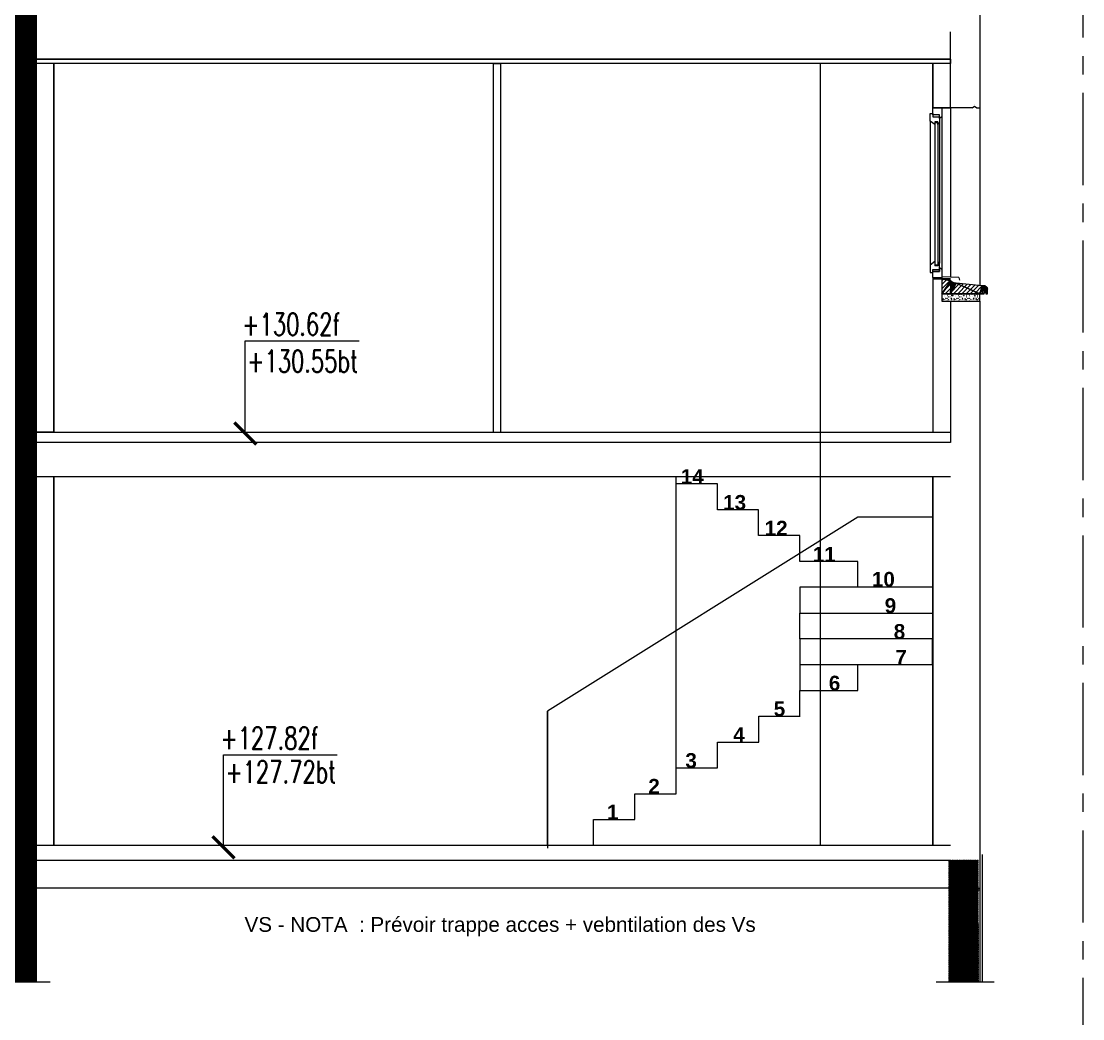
# Model space of a CAD drawing. Header units: metres. Extents: x -12536 to 12621, y -17191 to 9596.
# Drawn here: x -3541 to -2821, y 2138 to 2814 of the extents above; entities that cross this region are included whole.
import ezdxf
from ezdxf.enums import TextEntityAlignment as Align
from ezdxf.lldxf.tags import DXFTag

# ---------------------------------------------------------------- set-up
doc = ezdxf.new("R2010")
doc.units = ezdxf.units.M
doc.header["$MEASUREMENT"] = 0
doc.header["$PDMODE"] = 2
doc.header["$PDSIZE"] = 0.25
doc.linetypes.add('2007-10_08_CENTER', pattern=[100, 62.5, -12.5, 12.5, -12.5])
doc.linetypes.add('AXES', pattern=[2, 1.25, -0.25, 0.25, -0.25])
for name, color, linetype, lineweight in [('B-AXE', 1, 'AXES', 13), ('B-COT', 1, 'Continuous', 18), ('B-HAC', 8, 'Continuous', 9), ('B-TEXT-NIVEAU', 3, 'Continuous', 20)]:
    doc.layers.add(name, color=color, linetype=linetype, lineweight=lineweight)
for name, color, linetype in [('B-HATCH-RELEVE', 7, 'Continuous'), ('Calque commun', 7, 'Continuous'), ('Cotations', 7, 'Continuous')]:
    doc.layers.add(name, color=color, linetype=linetype)
doc.styles.add('Arial2', font='', dxfattribs={"height": 0.1})
doc.styles.add('Arial3', font='arial.ttf', dxfattribs={"height": 0.1})
doc.styles.add('TEXTE', font='arial.ttf', dxfattribs={"width": 0.7})
doc.styles.add('TEXTE100', font='romans.shx', dxfattribs={"width": 0.7, "height": 0.3})
doc.styles.get('Arial2').set_extended_font_data('Arial', bold=True)
tags = doc.linetypes.add('HIDDEN', pattern=[0.375, 0.25, -0.125]).pattern_tags.tags
tags[6:7] = [DXFTag(74, 4), DXFTag(75, 0), DXFTag(340, '0'), DXFTag(46, 1.0), DXFTag(50, 0.0), DXFTag(44, 0.0), DXFTag(45, 0.0)]
tags[4:5] = [DXFTag(74, 4), DXFTag(75, 0), DXFTag(340, '0'), DXFTag(46, 1.0), DXFTag(50, 0.0), DXFTag(44, 0.0), DXFTag(45, 0.0)]
tags = doc.linetypes.add('HIDDENX2', pattern=[0.75, 0.5, -0.25]).pattern_tags.tags
tags[6:7] = [DXFTag(74, 4), DXFTag(75, 0), DXFTag(340, '0'), DXFTag(46, 1.0), DXFTag(50, 0.0), DXFTag(44, 0.0), DXFTag(45, 0.0)]
tags[4:5] = [DXFTag(74, 4), DXFTag(75, 0), DXFTag(340, '0'), DXFTag(46, 1.0), DXFTag(50, 0.0), DXFTag(44, 0.0), DXFTag(45, 0.0)]
doc.dimstyles.new('COT 50', dxfattribs={"dimscale": 0.05, "dimtxt": 250, "dimasz": 150, "dimexe": 1, "dimexo": 2, "dimgap": 30, "dimtad": 1, "dimdec": 1, "dimrnd": 0.5, "dimzin": 12, "dimdsep": 46, "dimtxsty": 'TEXTE', "dimblk1": 'ARCHTICK', "dimblk2": 'ARCHTICK', "dimsah": 1, "dimcen": 0, "dimdle": 1.5, "dimclrd": 1, "dimclre": 1, "dimclrt": 3, "dimadec": 0, "dimazin": 0, "dimtfac": 1, "dimtdec": 1, "dimtmove": 0, "dimatfit": 3, "dimldrblk": 'ARCHTICK', "dimfxl": 1, "dimtolj": 1, "dimtzin": 0, "dimarcsym": 0})
doc.dimstyles.new('DIM18', dxfattribs={"dimtxt": 0.1, "dimasz": 0.025, "dimexe": 0.1, "dimexo": 0, "dimgap": 5e-05, "dimtad": 1, "dimzin": 1, "dimdsep": 46, "dimtxsty": 'Arial3', "dimblk": 'ORIGIN', "dimcen": 0.09, "dimdle": 0.1, "dimadec": 0, "dimazin": 0, "dimtfac": 1, "dimtdec": 4, "dimtix": 1, "dimtofl": 0, "dimtmove": 0, "dimatfit": 3, "dimfxl": 0.1, "dimfxlon": 1, "dimfrac": 2, "dimtolj": 1, "dimtzin": 0, "dimarcsym": 2})

# ---------------------------------------------------------------- blocks, each defined once
blk = doc.blocks.new('_ORIGIN')
at = {"color": 0, "linetype": 'ByBlock', "lineweight": -2}
blk.add_line((0, 0), (-1, 0), dxfattribs=at)
blk.add_circle((0, 0), 0.5, dxfattribs=at)
blk = doc.blocks.new('*D799')
at = {"layer": 'Cotations', "color": 0, "linetype": 'ByBlock', "lineweight": -2, "transparency": 16777216}
for p, q in [((-2999.03, 2640.36), (-2999.23, 2640.36)), ((-2999.13, 2535.39), (-2999.13, 2640.34)), ((-2999.03, 2535.36), (-2999.23, 2535.36))]:
    blk.add_line(p, q, dxfattribs=at)
at = {"layer": 'Defpoints', "color": 0, "linetype": 'Continuous', "transparency": 16777216}
for p in [(-2999.13, 2640.36), (-2985.16, 2640.36), (-2985.16, 2535.36)]:
    blk.add_point(p, dxfattribs=at)
at = {"layer": 'Cotations', "color": 0, "linetype": 'Continuous', "lineweight": -2, "transparency": 16777216, "xscale": 0.02500000037252903, "yscale": 0.02500000037252903, "zscale": 0.02500000037252903}
for p, rotation in [((-2999.13, 2640.36), 90), ((-2999.13, 2535.36), 270)]:
    blk.add_blockref('_ORIGIN', p, dxfattribs=dict(at, rotation=rotation))
at = {"layer": 'Cotations', "color": 7, "linetype": 'Continuous', "lineweight": 5, "transparency": 16777216, "insert": (-2999.13, 2587.86), "char_height": 0.1, "attachment_point": 8, "rotation": 90, "line_spacing_factor": 0.776067, "style": 'Arial3'}
blk.add_mtext('\\A1;105.00', dxfattribs=at)
blk = doc.blocks.new('*D800')
at = {"layer": 'Cotations', "color": 0, "linetype": 'ByBlock', "lineweight": -2, "transparency": 16777216}
for p, q in [((-2999.03, 2755.36), (-2999.23, 2755.36)), ((-2999.13, 2640.39), (-2999.13, 2755.34)), ((-2999.03, 2640.36), (-2999.23, 2640.36))]:
    blk.add_line(p, q, dxfattribs=at)
at = {"layer": 'Defpoints', "color": 0, "linetype": 'Continuous', "transparency": 16777216}
for p in [(-2999.13, 2755.36), (-2985.16, 2755.36), (-2985.16, 2640.36)]:
    blk.add_point(p, dxfattribs=at)
at = {"layer": 'Cotations', "color": 0, "linetype": 'Continuous', "lineweight": -2, "transparency": 16777216, "xscale": 0.02500000037252903, "yscale": 0.02500000037252903, "zscale": 0.02500000037252903}
for p, rotation in [((-2999.13, 2755.36), 90), ((-2999.13, 2640.36), 270)]:
    blk.add_blockref('_ORIGIN', p, dxfattribs=dict(at, rotation=rotation))
at = {"layer": 'Cotations', "color": 7, "linetype": 'Continuous', "lineweight": 5, "transparency": 16777216, "insert": (-2999.13, 2697.86), "char_height": 0.1, "attachment_point": 8, "rotation": 90, "line_spacing_factor": 0.776067, "style": 'Arial3'}
blk.add_mtext('\\A1;115.00', dxfattribs=at)
blk = doc.blocks.new('*D802')
at = {"layer": 'Cotations', "color": 0, "linetype": 'ByBlock', "lineweight": -2, "transparency": 16777216}
for p, q in [((-2999.03, 2785.36), (-2999.23, 2785.36)), ((-2999.13, 2755.39), (-2999.13, 2785.34)), ((-2999.03, 2755.36), (-2999.23, 2755.36))]:
    blk.add_line(p, q, dxfattribs=at)
at = {"layer": 'Defpoints', "color": 0, "linetype": 'Continuous', "transparency": 16777216}
for p in [(-2999.13, 2785.36), (-2985.16, 2785.36), (-2985.16, 2755.36)]:
    blk.add_point(p, dxfattribs=at)
at = {"layer": 'Cotations', "color": 0, "linetype": 'Continuous', "lineweight": -2, "transparency": 16777216, "xscale": 0.02500000037252903, "yscale": 0.02500000037252903, "zscale": 0.02500000037252903}
for p, rotation in [((-2999.13, 2785.36), 90), ((-2999.13, 2755.36), 270)]:
    blk.add_blockref('_ORIGIN', p, dxfattribs=dict(at, rotation=rotation))
at = {"layer": 'Cotations', "color": 7, "linetype": 'Continuous', "lineweight": 5, "transparency": 16777216, "insert": (-2999.13, 2770.36), "char_height": 0.1, "attachment_point": 8, "rotation": 90, "line_spacing_factor": 0.776067, "style": 'Arial3'}
blk.add_mtext('\\A1;30.00', dxfattribs=at)
blk = doc.blocks.new('*D803')
at = {"layer": 'Cotations', "color": 0, "linetype": 'ByBlock', "lineweight": -2, "transparency": 16777216}
for p, q in [((-2999.13, 2535.36), (-2999.23, 2535.36)), ((-2999.13, 2505.39), (-2999.13, 2535.34)), ((-2999.13, 2505.36), (-2999.23, 2505.36))]:
    blk.add_line(p, q, dxfattribs=at)
at = {"layer": 'Defpoints', "color": 0, "linetype": 'Continuous', "transparency": 16777216}
for p in [(-2999.13, 2535.36), (-2999.13, 2535.36), (-2999.13, 2505.36)]:
    blk.add_point(p, dxfattribs=at)
at = {"layer": 'Cotations', "color": 0, "linetype": 'Continuous', "lineweight": -2, "transparency": 16777216, "xscale": 0.02500000037252903, "yscale": 0.02500000037252903, "zscale": 0.02500000037252903}
for p, rotation in [((-2999.13, 2535.36), 90), ((-2999.13, 2505.36), 270)]:
    blk.add_blockref('_ORIGIN', p, dxfattribs=dict(at, rotation=rotation))
at = {"layer": 'Cotations', "color": 7, "linetype": 'Continuous', "lineweight": 5, "transparency": 16777216, "insert": (-2999.13, 2520.36), "char_height": 0.1, "attachment_point": 8, "rotation": 90, "line_spacing_factor": 0.776067, "style": 'Arial3'}
blk.add_mtext('\\A1;30.00', dxfattribs=at)
blk = doc.blocks.new('*D801')
at = {"layer": 'Cotations', "color": 0, "linetype": 'ByBlock', "lineweight": -2, "transparency": 16777216}
for p, q in [((-2999.13, 2505.36), (-2999.23, 2505.36)), ((-2999.13, 2255.39), (-2999.13, 2505.34)), ((-2999.13, 2255.36), (-2999.23, 2255.36))]:
    blk.add_line(p, q, dxfattribs=at)
at = {"layer": 'Defpoints', "color": 0, "linetype": 'Continuous', "transparency": 16777216}
for p in [(-2999.13, 2505.36), (-2999.13, 2505.36), (-2999.13, 2255.36)]:
    blk.add_point(p, dxfattribs=at)
at = {"layer": 'Cotations', "color": 0, "linetype": 'Continuous', "lineweight": -2, "transparency": 16777216, "xscale": 0.02500000037252903, "yscale": 0.02500000037252903, "zscale": 0.02500000037252903}
for p, rotation in [((-2999.13, 2505.36), 90), ((-2999.13, 2255.36), 270)]:
    blk.add_blockref('_ORIGIN', p, dxfattribs=dict(at, rotation=rotation))
at = {"layer": 'Cotations', "color": 7, "linetype": 'Continuous', "lineweight": 5, "transparency": 16777216, "insert": (-2999.13, 2380.36), "char_height": 0.1, "attachment_point": 8, "rotation": 90, "line_spacing_factor": 0.776067, "style": 'Arial3'}
blk.add_mtext('\\A1;250.00', dxfattribs=at)
blk = doc.blocks.new('hatch3')
at = {"layer": 'Calque commun', "color": 7, "linetype": 'Continuous', "lineweight": 5}
for p, q in [((25.7529, -32.6721), (25.7426, -32.6824)), ((25.7812, -32.6721), (25.7426, -32.7107)), ((25.8012, -32.6804), (25.7426, -32.739)), ((25.8156, -32.6943), (25.7426, -32.7673)), ((25.8372, -32.701), (25.766, -32.7721)), ((25.8633, -32.7032), (25.7943, -32.7721)), ((25.889, -32.7057), (25.8226, -32.7721)), ((25.9147, -32.7083), (25.8509, -32.7721)), ((25.9404, -32.7109), (25.8792, -32.7721)), ((25.9662, -32.7134), (25.9075, -32.7721)), ((25.9919, -32.716), (25.9357, -32.7721)), ((26.0176, -32.7185), (25.964, -32.7721)), ((26.0416, -32.7228), (25.9923, -32.7721)), ((26.0526, -32.7401), (26.0206, -32.7721)), ((26.0526, -32.7684), (26.0489, -32.7721))]:
    blk.add_line(p, q, dxfattribs=at)
at = {"layer": 'Calque commun', "color": 7, "linetype": 'Continuous', "lineweight": 20}
mesh = blk.add_polyface(dxfattribs=at)
corners = [(26.0401, -32.7656), (26.0412, -32.7666), (26.0526, -32.7392), (26.0526, -32.7721), (26.0426, -32.7692), (26.0428, -32.7706), (26.0161, -32.7721), (26.032, -32.7666), (26.0331, -32.7656), (26.0426, -32.7721), (25.8002, -32.6789), (25.7983, -32.6756), (25.7426, -32.6721), (26.0161, -32.7184), (26.0011, -32.7721), (26.0358, -32.7645), (26.0373, -32.7645), (25.8414, -32.701), (25.8377, -32.701), (25.8011, -32.7721), (26.0408, -32.7223), (26.0388, -32.7214), (26.0369, -32.7206), (26.0515, -32.7351), (26.0522, -32.7371), (25.8046, -32.685), (25.8023, -32.682), (26.0348, -32.72), (26.0327, -32.7196), (26.0306, -32.7193), (26.0421, -32.7678), (25.7426, -32.7721), (25.813, -32.6926), (25.81, -32.6903), (26.0443, -32.7247), (26.0426, -32.7234), (26.0473, -32.7277), (26.0486, -32.7294), (26.0497, -32.7312), (25.8161, -32.6946), (26.0344, -32.7649), (26.0388, -32.7649), (25.8229, -32.6979), (25.8195, -32.6964), (25.7968, -32.6721), (26.0311, -32.7678), (26.0459, -32.7262), (26.0304, -32.7706), (26.0306, -32.7692), (25.8339, -32.7007), (25.8072, -32.6877), (25.8302, -32.7001), (25.8265, -32.6991), (26.0306, -32.7721), (26.0507, -32.7331)]
mesh.append_faces([[corners[k] for k in face] for face in [(34, 36, 46), (38, 23, 54)]], dxfattribs={"vtx0": -1, "color": 7})
mesh.append_faces([[corners[k] for k in face] for face in [(6, 13, 14), (23, 15, 24), (31, 25, 12), (36, 15, 37), (19, 50, 31), (27, 40, 22), (20, 40, 35)]], dxfattribs={"vtx0": -1, "vtx1": -1, "color": 7})
mesh.append_faces([[corners[k] for k in face] for face in [(38, 15, 23), (34, 15, 36), (6, 8, 13), (27, 29, 40), (20, 22, 40)]], dxfattribs={"vtx0": -1, "vtx1": -1, "vtx2": -1, "color": 7})
mesh.append_faces([[corners[k] for k in face] for face in [(3, 4, 5), (6, 7, 8), (2, 15, 16), (3, 30, 4), (3, 1, 30), (35, 40, 15), (6, 45, 7), (6, 48, 45), (31, 50, 25), (19, 51, 52), (14, 13, 17)]], dxfattribs={"vtx0": -1, "vtx2": -1, "color": 7})
mesh.append_faces([[corners[k] for k in face] for face in [(53, 47, 6)]], dxfattribs={"vtx1": -1, "color": 7})
mesh.append_faces([[corners[k] for k in face] for face in [(0, 1, 2), (10, 11, 12), (17, 18, 19), (25, 26, 12), (32, 33, 19), (34, 35, 15), (39, 32, 19), (41, 0, 2), (26, 10, 12), (16, 41, 2), (42, 43, 19), (2, 24, 15), (43, 39, 19), (47, 48, 6), (18, 49, 19), (3, 2, 1), (49, 51, 19), (19, 14, 17), (38, 37, 15), (52, 42, 19), (29, 13, 8), (8, 40, 29), (33, 50, 19)]], dxfattribs={"vtx1": -1, "vtx2": -1, "color": 7})
mesh.append_faces([[corners[k] for k in face] for face in [(5, 9, 3), (20, 21, 22), (27, 28, 29), (11, 44, 12)]], dxfattribs={"vtx2": -1, "color": 7})
blk = doc.blocks.new('Block58384')
at = {"layer": 'Calque commun', "color": 7, "linetype": 'Continuous', "lineweight": 5}
for p, q in [((25.7435, -32.783), (25.7426, -32.783)), ((25.7426, -32.7862), (25.7435, -32.7862)), ((25.7432, -32.794), (25.7426, -32.7934)), ((25.7426, -32.7946), (25.7432, -32.794)), ((25.7445, -32.7846), (25.7435, -32.783)), ((25.7435, -32.7862), (25.7445, -32.7846)), ((25.7501, -32.8127), (25.751, -32.8111)), ((25.751, -32.8144), (25.7501, -32.8127)), ((25.751, -32.8111), (25.7529, -32.8111)), ((25.7529, -32.8144), (25.751, -32.8144)), ((25.7514, -32.7752), (25.752, -32.7746)), ((25.752, -32.7759), (25.7514, -32.7752)), ((25.7514, -32.8034), (25.752, -32.8027)), ((25.752, -32.804), (25.7514, -32.8034)), ((25.752, -32.7746), (25.7526, -32.7752)), ((25.7526, -32.7752), (25.752, -32.7759)), ((25.752, -32.8027), (25.7526, -32.8034)), ((25.7526, -32.8034), (25.752, -32.804)), ((25.7529, -32.8111), (25.7539, -32.8127)), ((25.7539, -32.8127), (25.7529, -32.8144)), ((25.7607, -32.7846), (25.7614, -32.784)), ((25.7614, -32.7852), (25.7607, -32.7846)), ((25.7607, -32.794), (25.7614, -32.7934)), ((25.7614, -32.7946), (25.7607, -32.794)), ((25.7607, -32.8127), (25.7614, -32.8121)), ((25.7614, -32.8134), (25.7607, -32.8127)), ((25.7607, -32.8221), (25.7614, -32.8215)), ((25.7614, -32.784), (25.762, -32.7846)), ((25.762, -32.7846), (25.7614, -32.7852)), ((25.7614, -32.7934), (25.762, -32.794)), ((25.762, -32.794), (25.7614, -32.7946)), ((25.7614, -32.8121), (25.762, -32.8127)), ((25.762, -32.8127), (25.7614, -32.8134)), ((25.7614, -32.8215), (25.762, -32.8221)), ((25.7689, -32.8034), (25.7698, -32.8018)), ((25.7698, -32.805), (25.7689, -32.8034)), ((25.7698, -32.8018), (25.7717, -32.8018)), ((25.7717, -32.805), (25.7698, -32.805)), ((25.7701, -32.7752), (25.7707, -32.7746)), ((25.7707, -32.7759), (25.7701, -32.7752)), ((25.7707, -32.7746), (25.7714, -32.7752)), ((25.7714, -32.7752), (25.7707, -32.7759)), ((25.7717, -32.8018), (25.7726, -32.8034)), ((25.7726, -32.8034), (25.7717, -32.805)), ((25.7782, -32.8221), (25.7792, -32.8205)), ((25.7792, -32.8205), (25.781, -32.8205)), ((25.7795, -32.7846), (25.7801, -32.784)), ((25.7801, -32.7852), (25.7795, -32.7846)), ((25.7795, -32.8034), (25.7801, -32.8027)), ((25.7801, -32.804), (25.7795, -32.8034)), ((25.7801, -32.784), (25.7807, -32.7846)), ((25.7807, -32.7846), (25.7801, -32.7852)), ((25.7801, -32.8027), (25.7807, -32.8034)), ((25.7807, -32.8034), (25.7801, -32.804)), ((25.781, -32.8205), (25.782, -32.8221)), ((25.7888, -32.7752), (25.7895, -32.7746)), ((25.7895, -32.7759), (25.7888, -32.7752)), ((25.7888, -32.794), (25.7895, -32.7934)), ((25.7895, -32.7946), (25.7888, -32.794)), ((25.7888, -32.8127), (25.7895, -32.8121)), ((25.7895, -32.8134), (25.7888, -32.8127)), ((25.7895, -32.7746), (25.7901, -32.7752)), ((25.7901, -32.7752), (25.7895, -32.7759)), ((25.7895, -32.7934), (25.7901, -32.794)), ((25.7901, -32.794), (25.7895, -32.7946)), ((25.7895, -32.8121), (25.7901, -32.8127)), ((25.7901, -32.8127), (25.7895, -32.8134)), ((25.797, -32.7752), (25.7979, -32.7736)), ((25.7979, -32.7769), (25.797, -32.7752)), ((25.7979, -32.7736), (25.7998, -32.7736)), ((25.7998, -32.7769), (25.7979, -32.7769)), ((25.7982, -32.794), (25.7989, -32.7934)), ((25.7989, -32.7946), (25.7982, -32.794)), ((25.7989, -32.7934), (25.7995, -32.794)), ((25.7995, -32.794), (25.7989, -32.7946)), ((25.7998, -32.7736), (25.8007, -32.7752)), ((25.8007, -32.7752), (25.7998, -32.7769)), ((25.8064, -32.8034), (25.8073, -32.8018)), ((25.8073, -32.805), (25.8064, -32.8034)), ((25.8073, -32.8018), (25.8092, -32.8018)), ((25.8092, -32.805), (25.8073, -32.805)), ((25.8076, -32.7846), (25.8082, -32.784)), ((25.8082, -32.7852), (25.8076, -32.7846)), ((25.8076, -32.8127), (25.8082, -32.8121)), ((25.8082, -32.8134), (25.8076, -32.8127)), ((25.8082, -32.784), (25.8089, -32.7846)), ((25.8089, -32.7846), (25.8082, -32.7852)), ((25.8082, -32.8121), (25.8089, -32.8127)), ((25.8089, -32.8127), (25.8082, -32.8134)), ((25.8092, -32.8018), (25.8101, -32.8034)), ((25.8101, -32.8034), (25.8092, -32.805)), ((25.8157, -32.7846), (25.8167, -32.783)), ((25.8167, -32.7862), (25.8157, -32.7846)), ((25.8167, -32.783), (25.8176, -32.783)), ((25.8176, -32.7862), (25.8167, -32.7862)), ((25.817, -32.794), (25.8176, -32.7934)), ((25.8176, -32.7946), (25.817, -32.794)), ((25.8185, -32.783), (25.8176, -32.783)), ((25.8176, -32.7862), (25.8185, -32.7862)), ((25.8182, -32.794), (25.8176, -32.7934)), ((25.8176, -32.7946), (25.8182, -32.794)), ((25.8195, -32.7846), (25.8185, -32.783)), ((25.8185, -32.7862), (25.8195, -32.7846)), ((25.8251, -32.8127), (25.826, -32.8111)), ((25.826, -32.8144), (25.8251, -32.8127)), ((25.826, -32.8111), (25.8279, -32.8111)), ((25.8279, -32.8144), (25.826, -32.8144)), ((25.8264, -32.7752), (25.827, -32.7746)), ((25.827, -32.7759), (25.8264, -32.7752)), ((25.8264, -32.8034), (25.827, -32.8027)), ((25.827, -32.804), (25.8264, -32.8034)), ((25.827, -32.7746), (25.8276, -32.7752)), ((25.8276, -32.7752), (25.827, -32.7759)), ((25.827, -32.8027), (25.8276, -32.8034)), ((25.8276, -32.8034), (25.827, -32.804)), ((25.8279, -32.8111), (25.8289, -32.8127)), ((25.8289, -32.8127), (25.8279, -32.8144)), ((25.8357, -32.7846), (25.8363, -32.784)), ((25.8363, -32.7852), (25.8357, -32.7846)), ((25.8357, -32.794), (25.8363, -32.7934)), ((25.8363, -32.7946), (25.8357, -32.794)), ((25.8357, -32.8127), (25.8363, -32.8121)), ((25.8363, -32.8134), (25.8357, -32.8127)), ((25.8357, -32.8221), (25.8363, -32.8215)), ((25.8363, -32.784), (25.837, -32.7846)), ((25.837, -32.7846), (25.8363, -32.7852)), ((25.8363, -32.7934), (25.837, -32.794)), ((25.837, -32.794), (25.8363, -32.7946)), ((25.8363, -32.8121), (25.837, -32.8127)), ((25.837, -32.8127), (25.8363, -32.8134)), ((25.8363, -32.8215), (25.837, -32.8221)), ((25.8439, -32.8034), (25.8448, -32.8018)), ((25.8448, -32.805), (25.8439, -32.8034)), ((25.8448, -32.8018), (25.8467, -32.8018)), ((25.8467, -32.805), (25.8448, -32.805)), ((25.8451, -32.7752), (25.8457, -32.7746)), ((25.8457, -32.7759), (25.8451, -32.7752)), ((25.8457, -32.7746), (25.8464, -32.7752)), ((25.8464, -32.7752), (25.8457, -32.7759)), ((25.8467, -32.8018), (25.8476, -32.8034)), ((25.8476, -32.8034), (25.8467, -32.805)), ((25.8532, -32.8221), (25.8542, -32.8205)), ((25.8542, -32.8205), (25.856, -32.8205)), ((25.8545, -32.7846), (25.8551, -32.784)), ((25.8551, -32.7852), (25.8545, -32.7846)), ((25.8545, -32.8034), (25.8551, -32.8027)), ((25.8551, -32.804), (25.8545, -32.8034)), ((25.8551, -32.784), (25.8557, -32.7846)), ((25.8557, -32.7846), (25.8551, -32.7852)), ((25.8551, -32.8027), (25.8557, -32.8034)), ((25.8557, -32.8034), (25.8551, -32.804)), ((25.856, -32.8205), (25.857, -32.8221)), ((25.8639, -32.7752), (25.8645, -32.7746)), ((25.8645, -32.7759), (25.8639, -32.7752)), ((25.8639, -32.794), (25.8645, -32.7934)), ((25.8645, -32.7946), (25.8639, -32.794)), ((25.8639, -32.8127), (25.8645, -32.8121)), ((25.8645, -32.8134), (25.8639, -32.8127)), ((25.8645, -32.7746), (25.8651, -32.7752)), ((25.8651, -32.7752), (25.8645, -32.7759)), ((25.8645, -32.7934), (25.8651, -32.794)), ((25.8651, -32.794), (25.8645, -32.7946)), ((25.8645, -32.8121), (25.8651, -32.8127)), ((25.8651, -32.8127), (25.8645, -32.8134)), ((25.872, -32.7752), (25.8729, -32.7736)), ((25.8729, -32.7769), (25.872, -32.7752)), ((25.8729, -32.7736), (25.8748, -32.7736)), ((25.8748, -32.7769), (25.8729, -32.7769)), ((25.8732, -32.794), (25.8739, -32.7934)), ((25.8739, -32.7946), (25.8732, -32.794)), ((25.8739, -32.7934), (25.8745, -32.794)), ((25.8745, -32.794), (25.8739, -32.7946)), ((25.8748, -32.7736), (25.8757, -32.7752)), ((25.8757, -32.7752), (25.8748, -32.7769)), ((25.8813, -32.8034), (25.8823, -32.8018)), ((25.8823, -32.805), (25.8813, -32.8034)), ((25.8823, -32.8018), (25.8842, -32.8018)), ((25.8842, -32.805), (25.8823, -32.805)), ((25.8826, -32.7846), (25.8832, -32.784)), ((25.8832, -32.7852), (25.8826, -32.7846)), ((25.8826, -32.8127), (25.8832, -32.8121)), ((25.8832, -32.8134), (25.8826, -32.8127)), ((25.8832, -32.784), (25.8839, -32.7846)), ((25.8839, -32.7846), (25.8832, -32.7852)), ((25.8832, -32.8121), (25.8839, -32.8127)), ((25.8839, -32.8127), (25.8832, -32.8134)), ((25.8842, -32.8018), (25.8851, -32.8034)), ((25.8851, -32.8034), (25.8842, -32.805)), ((25.8907, -32.7846), (25.8917, -32.783)), ((25.8917, -32.7862), (25.8907, -32.7846)), ((25.8917, -32.783), (25.8926, -32.783)), ((25.8926, -32.7862), (25.8917, -32.7862)), ((25.892, -32.794), (25.8926, -32.7934)), ((25.8926, -32.7946), (25.892, -32.794)), ((25.8935, -32.783), (25.8926, -32.783)), ((25.8926, -32.7862), (25.8935, -32.7862)), ((25.8932, -32.794), (25.8926, -32.7934)), ((25.8926, -32.7946), (25.8932, -32.794)), ((25.8945, -32.7846), (25.8935, -32.783)), ((25.8935, -32.7862), (25.8945, -32.7846)), ((25.9001, -32.8127), (25.901, -32.8111)), ((25.901, -32.8144), (25.9001, -32.8127)), ((25.901, -32.8111), (25.9029, -32.8111)), ((25.9029, -32.8144), (25.901, -32.8144)), ((25.9014, -32.7752), (25.902, -32.7746)), ((25.902, -32.7759), (25.9014, -32.7752)), ((25.9014, -32.8034), (25.902, -32.8027)), ((25.902, -32.804), (25.9014, -32.8034)), ((25.902, -32.7746), (25.9026, -32.7752)), ((25.9026, -32.7752), (25.902, -32.7759)), ((25.902, -32.8027), (25.9026, -32.8034)), ((25.9026, -32.8034), (25.902, -32.804)), ((25.9029, -32.8111), (25.9039, -32.8127)), ((25.9039, -32.8127), (25.9029, -32.8144)), ((25.9107, -32.7846), (25.9114, -32.784)), ((25.9114, -32.7852), (25.9107, -32.7846)), ((25.9107, -32.794), (25.9114, -32.7934)), ((25.9114, -32.7946), (25.9107, -32.794)), ((25.9107, -32.8127), (25.9114, -32.8121)), ((25.9114, -32.8134), (25.9107, -32.8127)), ((25.9107, -32.8221), (25.9114, -32.8215)), ((25.9114, -32.784), (25.912, -32.7846)), ((25.912, -32.7846), (25.9114, -32.7852)), ((25.9114, -32.7934), (25.912, -32.794)), ((25.912, -32.794), (25.9114, -32.7946)), ((25.9114, -32.8121), (25.912, -32.8127)), ((25.912, -32.8127), (25.9114, -32.8134)), ((25.9114, -32.8215), (25.912, -32.8221)), ((25.9189, -32.8034), (25.9198, -32.8018)), ((25.9198, -32.805), (25.9189, -32.8034)), ((25.9198, -32.8018), (25.9217, -32.8018)), ((25.9217, -32.805), (25.9198, -32.805)), ((25.9201, -32.7752), (25.9207, -32.7746)), ((25.9207, -32.7759), (25.9201, -32.7752)), ((25.9207, -32.7746), (25.9214, -32.7752)), ((25.9214, -32.7752), (25.9207, -32.7759)), ((25.9217, -32.8018), (25.9226, -32.8034)), ((25.9226, -32.8034), (25.9217, -32.805)), ((25.9282, -32.8221), (25.9292, -32.8205)), ((25.9292, -32.8205), (25.931, -32.8205)), ((25.9295, -32.7846), (25.9301, -32.784)), ((25.9301, -32.7852), (25.9295, -32.7846)), ((25.9295, -32.8034), (25.9301, -32.8027)), ((25.9301, -32.804), (25.9295, -32.8034)), ((25.9301, -32.784), (25.9307, -32.7846)), ((25.9307, -32.7846), (25.9301, -32.7852)), ((25.9301, -32.8027), (25.9307, -32.8034)), ((25.9307, -32.8034), (25.9301, -32.804)), ((25.931, -32.8205), (25.932, -32.8221)), ((25.9389, -32.7752), (25.9395, -32.7746)), ((25.9395, -32.7759), (25.9389, -32.7752)), ((25.9389, -32.794), (25.9395, -32.7934)), ((25.9395, -32.7946), (25.9389, -32.794)), ((25.9389, -32.8127), (25.9395, -32.8121)), ((25.9395, -32.8134), (25.9389, -32.8127)), ((25.9395, -32.7746), (25.9401, -32.7752)), ((25.9401, -32.7752), (25.9395, -32.7759)), ((25.9395, -32.7934), (25.9401, -32.794)), ((25.9401, -32.794), (25.9395, -32.7946)), ((25.9395, -32.8121), (25.9401, -32.8127)), ((25.9401, -32.8127), (25.9395, -32.8134)), ((25.947, -32.7752), (25.9479, -32.7736)), ((25.9479, -32.7769), (25.947, -32.7752)), ((25.9479, -32.7736), (25.9498, -32.7736)), ((25.9498, -32.7769), (25.9479, -32.7769)), ((25.9482, -32.794), (25.9489, -32.7934)), ((25.9489, -32.7946), (25.9482, -32.794)), ((25.9489, -32.7934), (25.9495, -32.794)), ((25.9495, -32.794), (25.9489, -32.7946)), ((25.9498, -32.7736), (25.9507, -32.7752)), ((25.9507, -32.7752), (25.9498, -32.7769)), ((25.9564, -32.8034), (25.9573, -32.8018)), ((25.9573, -32.805), (25.9564, -32.8034)), ((25.9573, -32.8018), (25.9592, -32.8018)), ((25.9592, -32.805), (25.9573, -32.805)), ((25.9576, -32.7846), (25.9582, -32.784)), ((25.9582, -32.7852), (25.9576, -32.7846)), ((25.9576, -32.8127), (25.9582, -32.8121)), ((25.9582, -32.8134), (25.9576, -32.8127)), ((25.9582, -32.784), (25.9589, -32.7846)), ((25.9589, -32.7846), (25.9582, -32.7852)), ((25.9582, -32.8121), (25.9589, -32.8127)), ((25.9589, -32.8127), (25.9582, -32.8134)), ((25.9592, -32.8018), (25.9601, -32.8034)), ((25.9601, -32.8034), (25.9592, -32.805)), ((25.9657, -32.7846), (25.9667, -32.783)), ((25.9667, -32.7862), (25.9657, -32.7846)), ((25.9667, -32.783), (25.9676, -32.783)), ((25.9676, -32.7862), (25.9667, -32.7862)), ((25.967, -32.794), (25.9676, -32.7934)), ((25.9676, -32.7946), (25.967, -32.794)), ((25.9685, -32.783), (25.9676, -32.783)), ((25.9676, -32.7862), (25.9685, -32.7862)), ((25.9682, -32.794), (25.9676, -32.7934)), ((25.9676, -32.7946), (25.9682, -32.794)), ((25.9695, -32.7846), (25.9685, -32.783)), ((25.9685, -32.7862), (25.9695, -32.7846)), ((25.9751, -32.8127), (25.976, -32.8111)), ((25.976, -32.8144), (25.9751, -32.8127)), ((25.976, -32.8111), (25.9779, -32.8111)), ((25.9779, -32.8144), (25.976, -32.8144)), ((25.9763, -32.7752), (25.977, -32.7746)), ((25.977, -32.7759), (25.9763, -32.7752)), ((25.9763, -32.8034), (25.977, -32.8027)), ((25.977, -32.804), (25.9763, -32.8034)), ((25.977, -32.7746), (25.9776, -32.7752)), ((25.9776, -32.7752), (25.977, -32.7759)), ((25.977, -32.8027), (25.9776, -32.8034)), ((25.9776, -32.8034), (25.977, -32.804)), ((25.9779, -32.8111), (25.9789, -32.8127)), ((25.9789, -32.8127), (25.9779, -32.8144)), ((25.9857, -32.7846), (25.9864, -32.784)), ((25.9864, -32.7852), (25.9857, -32.7846)), ((25.9857, -32.794), (25.9864, -32.7934)), ((25.9864, -32.7946), (25.9857, -32.794)), ((25.9857, -32.8127), (25.9864, -32.8121)), ((25.9864, -32.8134), (25.9857, -32.8127)), ((25.9857, -32.8221), (25.9864, -32.8215)), ((25.9864, -32.784), (25.987, -32.7846)), ((25.987, -32.7846), (25.9864, -32.7852)), ((25.9864, -32.7934), (25.987, -32.794)), ((25.987, -32.794), (25.9864, -32.7946)), ((25.9864, -32.8121), (25.987, -32.8127)), ((25.987, -32.8127), (25.9864, -32.8134)), ((25.9864, -32.8215), (25.987, -32.8221)), ((25.9939, -32.8034), (25.9948, -32.8018)), ((25.9948, -32.805), (25.9939, -32.8034)), ((25.9948, -32.8018), (25.9967, -32.8018)), ((25.9967, -32.805), (25.9948, -32.805)), ((25.9951, -32.7752), (25.9957, -32.7746)), ((25.9957, -32.7759), (25.9951, -32.7752)), ((25.9957, -32.7746), (25.9964, -32.7752)), ((25.9964, -32.7752), (25.9957, -32.7759)), ((25.9967, -32.8018), (25.9976, -32.8034)), ((25.9976, -32.8034), (25.9967, -32.805))]:
    blk.add_line(p, q, dxfattribs=at)
blk = doc.blocks.new('pattern3')
at = {"layer": 'Calque commun', "color": 0, "linetype": 'ByBlock', "lineweight": -2}
blk.add_blockref('Block58384', (0, 0), dxfattribs=at)
at = {"layer": 'Calque commun', "color": 7, "linetype": 'Continuous', "lineweight": 20}
mesh = blk.add_polyface(dxfattribs=at)
corners = [(25.7426, -32.7721), (25.7426, -32.8221), (26.0011, -32.8221), (26.0011, -32.7721)]
mesh.append_faces([[corners[k] for k in face] for face in [(0, 1, 2, 3)]], dxfattribs={"color": 7})
blk = doc.blocks.new('_ArchTick')
at = {"color": 0, "linetype": 'ByBlock', "const_width": 0.15}
blk.add_lwpolyline([(-0.5, -0.5), (0.5, 0.5)], dxfattribs=at)
blk = doc.blocks.new('*D900')
at = {"layer": 'B-HATCH-RELEVE', "color": 1, "lineweight": -2, "transparency": 16777216}
for p, q in [((-3553.76, 7134.63), (-3553.76, 63.45)), ((-3497.69, 63.5), (-3553.84, 63.5)), ((-3497.77, 0.1), (-3497.77, 63.55))]:
    blk.add_line(p, q, dxfattribs=at)
at = {"layer": 'Defpoints', "color": 0, "transparency": 16777216}
for p in [(-3553.76, 7134.73), (-3553.76, 63.5), (-3497.77, 0)]:
    blk.add_point(p, dxfattribs=at)
at = {"layer": 'B-HATCH-RELEVE', "color": 1, "lineweight": -2, "transparency": 16777216, "xscale": 7.5, "yscale": 7.5, "zscale": 7.5, "rotation": 180}
blk.add_blockref('_ArchTick', (-3553.76, 63.5), dxfattribs=at)
at = {"layer": 'B-HATCH-RELEVE', "color": 1, "lineweight": -2, "transparency": 16777216, "xscale": 7.5, "yscale": 7.5, "zscale": 7.5}
blk.add_blockref('_ArchTick', (-3497.77, 63.5), dxfattribs=at)
at = {"layer": 'B-HATCH-RELEVE', "color": 3, "transparency": 16777216, "insert": (-3525.76, 71.38), "char_height": 12.5, "attachment_point": 5, "style": 'TEXTE'}
blk.add_mtext('\\A1;56', dxfattribs=at)

msp = doc.modelspace()

# ---------------------------------------------------------------- hatches: boundary and pattern name
at = {"layer": 'B-HAC'}
h = msp.add_hatch(dxfattribs=at)
h.set_pattern_fill('ANSI32', color=1, angle=-90)
h.set_pattern_definition([(315, (401.5472, -2154.31258), (0.265165043, 0.265165043), []), (315, (401.5472, -2154.48936), (0.265165043, 0.265165043), [])])
h.paths.add_polyline_path([(-3530.968, 2899.002), (-3530.953, 2162.687), (-3550.953, 2162.687), (-3550.968, 2899.002)])
h.paths.add_polyline_path([(-3548.89, 3135.116), (-3543.381, 3135.041), (-3543.381, 3124.698), (-3548.89, 3124.773)])
h.paths.add_polyline_path([(-3544.981, 3147.273), (-3537.147, 3147.318), (-3537.121, 3138.046), (-3544.954, 3138.001)])
h = msp.add_hatch(dxfattribs=at)
h.set_pattern_fill('ANSI32', color=1, angle=-90)
h.set_pattern_definition([(315, (1040.514, -2154.3237), (0.265165043, 0.265165043), []), (315, (1040.514, -2154.50048), (0.265165043, 0.265165043), [])])
h.paths.add_polyline_path([(-2892.146, 2245.263), (-2891.987, 2162.676), (-2911.987, 2162.676), (-2912.146, 2245.263)])
h.paths.add_polyline_path([(-2909.923, 3135.105), (-2904.415, 3135.03), (-2904.415, 3124.687), (-2909.923, 3124.762)])
h.paths.add_polyline_path([(-2906.014, 3147.262), (-2898.181, 3147.307), (-2898.155, 3138.035), (-2905.988, 3137.99)])

# ---------------------------------------------------------------- linework, layer by layer
at = {"layer": 'B-AXE', "linetype": '2007-10_08_CENTER'}
msp.add_lwpolyline([(-4904.404, 3065.451), (-2821.24, 3065.451), (-2821.24, 1993.389), (-4904.404, 1993.389)], close=True, dxfattribs=at)
at = {"layer": 'Calque commun', "color": 7, "linetype": 'Continuous', "lineweight": 20}
for p, q in [((-3531.024, 2874.163), (-3531.024, 2162.465)), ((-2891.025, 2874.163), (-2891.025, 2755.362)), ((-2911.03, 2755.362), (-2910.837, 2806.938)), ((-2910.703, 2788.362), (-3530.703, 2788.362)), ((-3530.703, 2785.362), (-3530.703, 2788.362)), ((-2910.703, 2785.362), (-2910.703, 2788.362)), ((-2910.703, 2785.362), (-3530.703, 2785.362)), ((-3519.025, 2535.362), (-3519.025, 2785.362)), ((-2923.03, 2755.362), (-2923.03, 2785.362)), ((-2890.994, 2775.228), (-2891.031, 2765.814)), ((-2891.031, 2765.814), (-2891.031, 2765.814)), ((-2891.031, 2765.814), (-2891.031, 2755.362)), ((-2896.178, 2755.362), (-2911.03, 2755.362)), ((-2896.178, 2755.363), (-2894.678, 2756.52)), ((-2894.678, 2756.52), (-2893.178, 2755.363)), ((-2893.178, 2755.362), (-2891.031, 2755.362)), ((-2923.03, 2640.362), (-2916.881, 2640.362)), ((-2923.03, 2640.362), (-2923.03, 2535.362)), ((-2911.03, 2624.362), (-2911.03, 2528.362)), ((-2911.03, 2624.362), (-2891.031, 2624.362)), ((-2891.025, 2624.362), (-2891.025, 2162.465)), ((-3531.024, 2505.361), (-2911.025, 2505.361)), ((-3519.025, 2255.361), (-3519.025, 2505.361)), ((-2923.024, 2255.361), (-2923.024, 2505.361)), ((-3531.024, 2255.362), (-2911.024, 2255.362)), ((-3531.024, 2245.36), (-2911.024, 2245.36)), ((-2911.024, 2226.36), (-2911.024, 2245.36)), ((-2911.024, 2226.36), (-3531.024, 2226.36)), ((-2911.024, 2226.36), (-2891.025, 2226.36)), ((-2911.024, 2225.017), (-2911.024, 2226.36)), ((-2891.025, 2225.017), (-2911.024, 2225.017)), ((-2891.025, 2226.36), (-2891.025, 2225.017))]:
    msp.add_line(p, q, dxfattribs=at)
at = {"layer": 'Calque commun', "color": 5, "linetype": 'ByBlock', "lineweight": -2}
msp.add_line((-3530.703, 2788.362), (-2910.703, 2788.362), dxfattribs=at)
at = {"layer": 'Calque commun', "color": 7, "linetype": 'Continuous', "lineweight": 5}
for p, q in [((-3519.025, 2785.362), (-3519.025, 2535.362)), ((-2923.03, 2785.362), (-2923.03, 2755.362)), ((-2894.953, 2757.355), (-2894.953, 2757.355)), ((-2924.681, 2751.412), (-2923.03, 2751.412)), ((-2924.681, 2746.411), (-2924.681, 2751.412)), ((-2923.03, 2755.362), (-2911.03, 2755.362)), ((-2923.03, 2755.362), (-2911.03, 2755.362)), ((-2910.69, 2755.362), (-2923.03, 2755.362)), ((-2923.03, 2750.714), (-2923.03, 2755.362)), ((-2923.03, 2751.412), (-2923.03, 2749.214)), ((-2918.381, 2750.714), (-2923.03, 2750.714)), ((-2918.381, 2749.214), (-2918.381, 2750.714)), ((-2916.881, 2755.362), (-2916.881, 2639.362)), ((-2916.881, 2750.714), (-2916.881, 2749.214)), ((-2911.03, 2755.362), (-2911.03, 2640.654)), ((-2891.031, 2755.362), (-2891.031, 2634.883)), ((-2921.606, 2743.978), (-2924.681, 2746.411)), ((-2924.681, 2746.411), (-2924.681, 2648.664)), ((-2923.03, 2749.214), (-2918.381, 2749.214)), ((-2919.606, 2745.946), (-2921.606, 2745.946)), ((-2921.606, 2745.946), (-2921.606, 2743.978)), ((-2921.606, 2745.946), (-2921.606, 2648.135)), ((-2919.606, 2745.138), (-2921.606, 2745.138)), ((-2919.606, 2745.138), (-2919.606, 2745.946)), ((-2919.606, 2745.946), (-2919.606, 2648.135)), ((-2918.381, 2745.138), (-2919.606, 2743.981)), ((-2919.606, 2743.981), (-2919.606, 2745.138)), ((-2916.881, 2749.214), (-2918.381, 2748.213)), ((-2918.381, 2748.213), (-2918.381, 2749.214)), ((-2918.381, 2749.214), (-2918.381, 2745.138)), ((-2918.381, 2745.138), (-2918.381, 2649.938)), ((-2921.606, 2651.098), (-2924.681, 2648.664)), ((-2918.381, 2649.938), (-2919.606, 2651.094)), ((-2918.381, 2645.862), (-2918.381, 2649.938)), ((-2924.681, 2648.664), (-2924.681, 2643.664)), ((-2924.681, 2643.664), (-2923.03, 2643.664)), ((-2923.03, 2640.362), (-2923.03, 2645.862)), ((-2923.03, 2645.862), (-2918.381, 2645.862)), ((-2923.03, 2644.362), (-2918.381, 2644.362)), ((-2918.381, 2644.362), (-2923.03, 2644.362)), ((-2919.606, 2648.728), (-2921.606, 2648.728)), ((-2919.606, 2648.135), (-2921.606, 2648.135)), ((-2918.381, 2644.362), (-2918.381, 2647.146)), ((-2916.881, 2645.862), (-2918.381, 2646.861)), ((-2918.381, 2645.862), (-2918.381, 2644.362)), ((-2922.88, 2639.362), (-2911.03, 2639.362)), ((-2922.88, 2639.362), (-2911.03, 2639.362)), ((-2905.255, 2640.362), (-2916.881, 2640.862)), ((-2911.03, 2639.362), (-2911.461, 2639.362)), ((-2911.03, 2639.362), (-2911.03, 2639.362)), ((-2905.255, 2640.362), (-2904.761, 2638.427)), ((-2889.531, 2629.362), (-2891.031, 2629.362)), ((-3531.365, 2535.362), (-3519.025, 2535.362)), ((-3519.025, 2535.362), (-3531.025, 2535.362)), ((-3519.025, 2535.362), (-3531.025, 2535.362)), ((-3519.025, 2505.361), (-3519.025, 2255.361)), ((-2923.024, 2505.361), (-2923.024, 2255.361))]:
    msp.add_line(p, q, dxfattribs=at)
at = {"layer": 'Calque commun', "color": 15, "linetype": 'Continuous', "lineweight": 20}
for p, q in [((-3221.025, 2785.362), (-3221.025, 2535.362)), ((-3221.025, 2785.362), (-3216.024, 2785.362)), ((-3216.024, 2785.362), (-3216.024, 2535.362)), ((-3221.025, 2535.362), (-3216.024, 2535.362))]:
    msp.add_line(p, q, dxfattribs=at)
at = {"layer": 'Calque commun', "color": 3, "linetype": 'ByBlock', "lineweight": -2}
msp.add_line((-2911.03, 2755.363), (-2911.03, 2785.362), dxfattribs=at)
at = {"layer": 'Calque commun', "color": 20, "linetype": 'Continuous', "lineweight": 5}
for p, q in [((-3096.999, 2290.363), (-3097.028, 2505.361)), ((-3013.029, 2360.367), (-3013.227, 2360.367))]:
    msp.add_line(p, q, dxfattribs=at)
at = {"layer": 'Calque commun', "color": 7, "linetype": 'HIDDEN', "lineweight": 20}
msp.add_line((-2889.525, 2249.156), (-2889.525, 2162.465), dxfattribs=at)
at = {"layer": 'Calque commun', "color": 7, "linetype": 'HIDDENX2', "lineweight": 20}
for p, q in [((-3521.421, 2162.466), (-3560.627, 2162.466)), ((-2881.422, 2162.466), (-2920.628, 2162.466))]:
    msp.add_line(p, q, dxfattribs=at)
at = {"layer": 'Calque commun', "color": 20, "linetype": 'Continuous', "lineweight": 5}
for points in [[(-3069.028, 2482.862, 0), (-3069.028, 2500.362, 0), (-3097.028, 2500.362, 0)], [(-3041.029, 2465.361, 0), (-3041.029, 2482.862, 0), (-3069.028, 2482.862, 0)], [(-3013.029, 2447.861, 0), (-3013.029, 2465.361, 0), (-3041.029, 2465.361, 0)], [(-2973.889, 2430.361, 0), (-2973.889, 2447.861, 0), (-3013.029, 2447.861, 0)], [(-2973.691, 2360.368, 0), (-2973.691, 2377.868, 0), (-2923.027, 2377.868, 0)], [(-3013.029, 2342.867, 0), (-3013.029, 2360.367, 0), (-2973.889, 2360.367, 0)], [(-3040.918, 2325.366, 0), (-3040.918, 2342.866, 0), (-3012.891, 2342.866, 0)], [(-3068.944, 2307.865, 0), (-3068.944, 2325.365, 0), (-3040.918, 2325.365, 0)], [(-3096.971, 2290.364, 0), (-3096.971, 2307.864, 0), (-3068.944, 2307.864, 0)], [(-3124.998, 2272.863, 0), (-3124.998, 2290.363, 0), (-3096.971, 2290.363, 0)], [(-3153.025, 2255.362, 0), (-3153.025, 2272.862, 0), (-3124.998, 2272.862, 0)]]:
    msp.add_polyline3d(points, dxfattribs=at)
at = {"layer": 'Cotations', "color": 20, "linetype": 'Continuous', "lineweight": 5}
for p, q in [((-2923.027, 2477.868), (-2973.876, 2477.868)), ((-3013.029, 2377.861), (-3013.029, 2360.367)), ((-3184.182, 2255.361), (-3184.182, 2346.229))]:
    msp.add_line(p, q, dxfattribs=at)
msp.add_polyline3d([(-2973.876, 2477.868, 0), (-3184.182, 2346.229, 0), (-3184.182, 2253.359, 0)], dxfattribs=at)

# ---------------------------------------------------------------- block references
at = {"layer": 'Calque commun', "color": 0, "linetype": 'ByBlock', "lineweight": -2, "xscale": 100, "yscale": 100, "zscale": 100}
for name in ['hatch3', 'pattern3']:
    msp.add_blockref(name, (-5491.141, 5906.574), dxfattribs=at)

# ---------------------------------------------------------------- texts
at = {"layer": 'B-TEXT-NIVEAU', "style": 'TEXTE100', "width": 0.7}
for s, p in [('+130.62f', (-3391.222, 2601.103, -34.014)), ('+130.55bt', (-3387.851, 2576.175, -34.014)), ('+127.82f', (-3406.001, 2320.535, -34.014)), ('+127.72bt', (-3402.63, 2297.627, -34.014))]:
    msp.add_text(s, height=15, dxfattribs=at).set_placement(p)
at = {"layer": 'Calque commun', "color": 5, "linetype": 'ByBlock', "lineweight": -2, "style": 'Arial2'}
for s, p in [('8', (-2949.432, 2395.361)), ('7', (-2948.359, 2377.868)), ('6', (-2993.459, 2360.367))]:
    msp.add_text(s, height=10, dxfattribs=at).set_placement(p)
for s, p in [('5', (-3023.048, 2342.866)), ('4', (-3050.517, 2325.365)), ('3', (-3082.958, 2307.864)), ('2', (-3108.087, 2290.363)), ('1', (-3136.141, 2272.862))]:
    msp.add_text(s, height=10, dxfattribs=at).set_placement(p, align=Align.RIGHT)
at = {"layer": 'Cotations', "color": 5, "linetype": 'ByBlock', "lineweight": -2, "style": 'Arial2'}
for s, p in [('14', (-3078.3, 2500.362)), ('13', (-3049.547, 2482.862)), ('12', (-3021.414, 2465.361)), ('11', (-2988.774, 2447.64)), ('10', (-2948.686, 2430.728)), ('9', (-2947.766, 2412.861))]:
    msp.add_text(s, height=10, dxfattribs=at).set_placement(p, align=Align.RIGHT)
at = {"layer": 'Cotations', "color": 7, "style": 'Arial3'}
msp.add_text('VS - NOTA  : Prévoir trappe acces + vebntilation des Vs', height=10, dxfattribs=at).set_placement((-3389.664, 2196.695))

# ---------------------------------------------------------------- dimensions: what is measured, and where the dimension line sits
at = {"layer": 'B-HATCH-RELEVE'}
dim = msp.add_linear_dim(base=(-3553.763, 63.5), p1=(-3497.766, 0), p2=(-3553.763, 7134.735), dimstyle='COT 50', override={"dimtmove": 1}, dxfattribs=at)
dim.commit()
dim.dimension.update_dxf_attribs({"geometry": '*D900', "text_midpoint": (-3525.764, 71.382)})
at = {"layer": 'Cotations', "color": 14, "linetype": 'Continuous', "lineweight": 5}
for p1, p2, distance, picture, middle in [((-2985.158, 2755.362), (-2985.158, 2785.362), 13.972, '*D802', (-2999.182, 2770.362)), ((-2985.158, 2640.363), (-2985.158, 2755.362), 13.972, '*D800', (-2999.182, 2697.862)), ((-2985.158, 2535.362), (-2985.158, 2640.363), 13.972, '*D799', (-2999.182, 2587.862)), ((-2999.131, 2505.361), (-2999.131, 2535.362), 0, '*D803', (-2999.182, 2520.362)), ((-2999.131, 2255.361), (-2999.131, 2505.361), 0, '*D801', (-2999.182, 2380.361))]:
    dim = msp.add_aligned_dim(p1=p1, p2=p2, distance=distance, dimstyle='DIM18', override={"dimclrt": 7}, dxfattribs=at)
    dim.commit()
    dim.dimension.update_dxf_attribs({"geometry": picture, "text_midpoint": middle})

# ---------------------------------------------------------------- meshes
at = {"layer": 'Calque commun', "color": 7, "linetype": 'Continuous', "lineweight": 20}
mesh = msp.add_polyface(dxfattribs=at)
corners = [(-3531.024, 2528.362), (-3531.024, 2535.362), (-2911.024, 2535.362), (-2911.024, 2528.362)]
mesh.append_faces([[corners[k] for k in face] for face in [(0, 1, 2, 3)]], dxfattribs={"color": 7})
at = {"layer": 'Calque commun', "color": 20, "linetype": 'Continuous', "lineweight": 5}
mesh = msp.add_polyface(dxfattribs=at)
corners = [(-2923.027, 2412.861), (-2923.027, 2430.361), (-3013.029, 2430.361), (-3013.029, 2412.861)]
mesh.append_faces([[corners[k] for k in face] for face in [(0, 1, 2, 3)]], dxfattribs={"color": 20})
mesh = msp.add_polyface(dxfattribs=at)
corners = [(-3013.029, 2395.361), (-3013.029, 2412.861), (-2923.038, 2412.861), (-2923.038, 2395.361)]
mesh.append_faces([[corners[k] for k in face] for face in [(0, 1, 2, 3)]], dxfattribs={"color": 20})
mesh = msp.add_polyface(dxfattribs=at)
corners = [(-2923.038, 2377.861), (-2923.038, 2395.361), (-3013.029, 2395.361), (-3013.029, 2377.861)]
mesh.append_faces([[corners[k] for k in face] for face in [(0, 1, 2, 3)]], dxfattribs={"color": 20})

# ---------------------------------------------------------------- leaders
at = {"layer": 'B-COT'}
for points in [[(-3389.152, 2534.542), (-3389.152, 2597.312), (-3312.005, 2597.312)], [(-3403.931, 2253.973), (-3403.931, 2316.743), (-3326.784, 2316.743)]]:
    msp.add_leader(points, dimstyle='COT 50', override={"dimasz": 300, "dimtad": 0}, dxfattribs=at)

doc.saveas('drawing.dxf')
